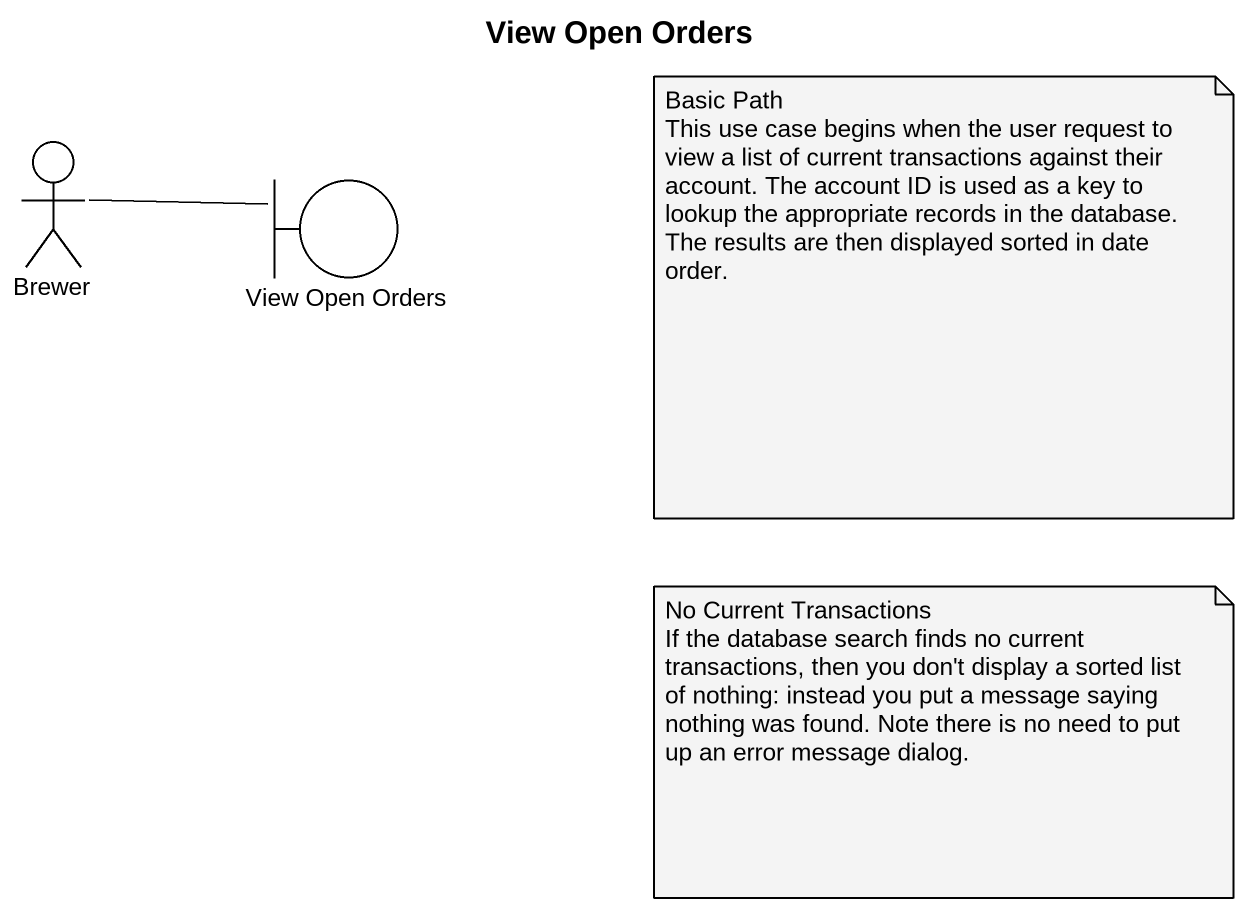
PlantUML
@startuml
title View Open Orders
actor Brewer
boundary "View Open Orders" as View_Open_Orders
Brewer -right- View_Open_Orders
note as N1
  Basic Path
  This use case begins when the user request to view a list of current transactions against their account. The account ID is used as a key to lookup the appropriate records in the database. The results are then displayed sorted in date order.
end note
note as N2
  No Current Transactions
  If the database search finds no current transactions, then you don't display a sorted list of nothing: instead you put a message saying nothing was found. Note there is no need to put up an error message dialog.
end note
@enduml
